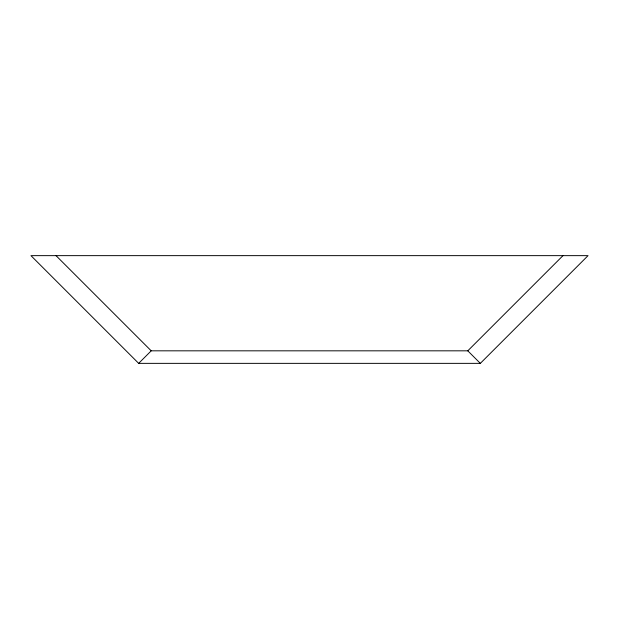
<?xml version="1.0" encoding="UTF-8"?>
<svg xmlns="http://www.w3.org/2000/svg" width="619" height="619" viewBox="0 0 619 619"><rect width="100%" height="100%" fill="white"/><g stroke="black" fill="none" stroke-linecap="round" stroke-linejoin="round"><path stroke-width="0.93" d="M138.671 363.361L480.329 363.361L588.05 255.639L30.95 255.639L138.671 363.361L151.206 350.826L467.794 350.826L562.981 255.639M467.794 350.826L480.329 363.361M56.02 255.639L151.206 350.826"/></g></svg>
